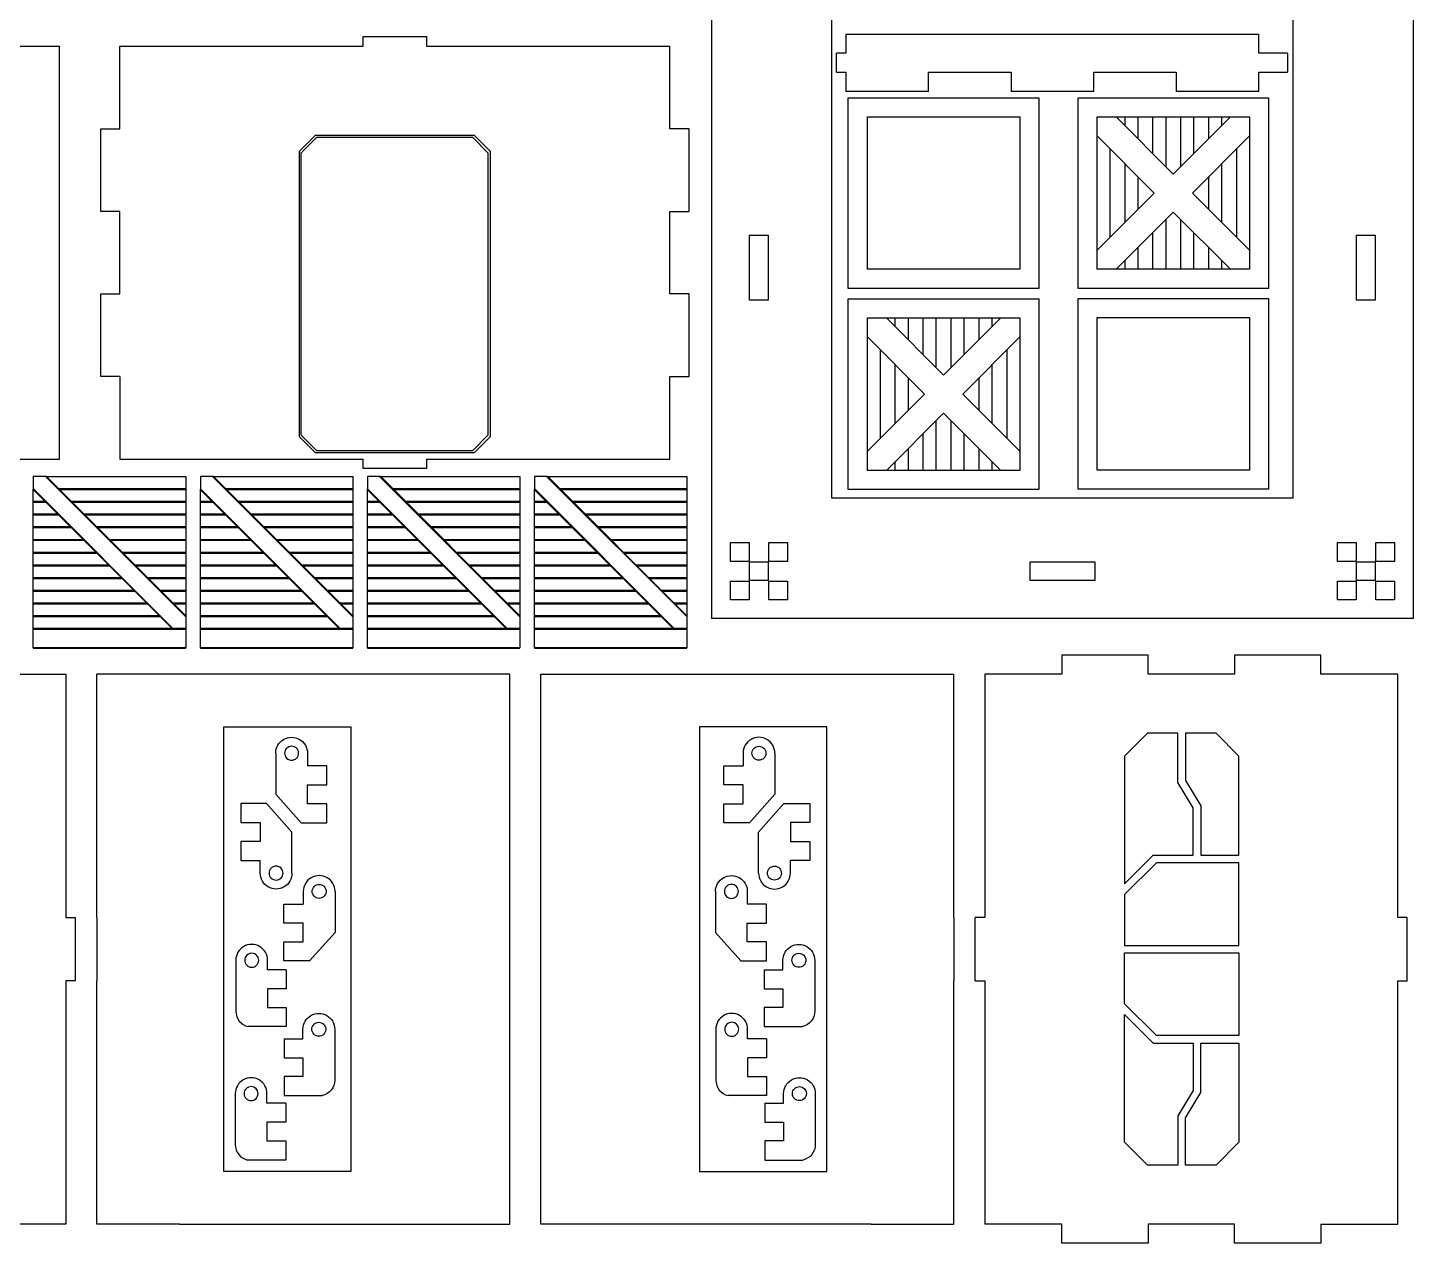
# Model space of a CAD drawing. Extents: x 26 to 583, y 39 to 413.
# Drawn here: x 364.9 to 583, y 108.6 to 300 of the extents above; entities that cross this region are included whole.
import ezdxf

# ---------------------------------------------------------------- set-up
doc = ezdxf.new("R2010")
doc.units = 0
doc.layers.add('Decoupe_4', color=7, linetype='CONTINUOUS')

msp = doc.modelspace()

# ---------------------------------------------------------------- linework, layer by layer
at = {"layer": 'Decoupe_4', "color": 6}
for points in [[(583, 413), (583, 207)], [(472.55, 302.55), (472.55, 207)], [(283.320941, 284.098334), (283.320941, 297.098334), (369.920941, 297.098334)], [(369.920941, 284.098334), (369.920941, 297.098334)], [(379.39658, 284.098334), (379.39658, 297.098334)], [(379.39658, 297.098334), (417.69658, 297.098334)], [(417.69658, 297.098334), (417.69658, 298.598334)], [(417.69658, 298.598334), (427.69655, 298.598334)], [(427.69655, 298.598334), (427.69655, 297.098334)], [(427.69655, 297.098334), (465.99658, 297.098334)], [(465.99658, 284.098334), (465.99658, 297.098334)], [(369.920941, 271.098334), (369.920941, 284.098334)], [(376.39658, 271.098334), (376.39658, 284.098334)], [(376.39658, 284.098334), (379.39658, 284.098334)], [(468.99658, 284.098334), (465.99658, 284.098334)], [(468.99658, 271.098334), (468.99658, 284.098334)], [(369.920941, 258.098334), (369.920941, 271.098334)], [(379.39658, 271.098334), (376.39658, 271.098334)], [(379.39658, 258.098334), (379.39658, 271.098334)], [(465.99658, 258.098334), (465.99658, 271.098334)], [(465.99658, 271.098334), (468.99658, 271.098334)], [(369.920941, 245.098334), (369.920941, 258.098334)], [(376.39658, 245.098334), (376.39658, 258.098334)], [(376.39658, 258.098334), (379.39658, 258.098334)], [(468.99658, 258.098334), (465.99658, 258.098334)], [(468.99658, 245.098334), (468.99658, 258.098334)], [(369.920941, 232.098334), (369.920941, 245.098334)], [(379.39658, 245.098334), (376.39658, 245.098334)], [(379.39658, 245.098334), (379.39658, 232.098334)], [(465.99658, 232.098334), (465.99658, 245.098334)], [(465.99658, 245.098334), (468.99658, 245.098334)], [(283.320941, 232.098334), (369.920941, 232.098334)], [(379.39658, 232.098334), (417.69658, 232.098334)], [(417.69658, 230.598334), (417.69658, 232.098334)], [(427.69655, 232.098334), (427.69655, 230.598334)], [(427.69655, 232.098334), (465.99658, 232.098334)], [(427.69655, 230.598334), (417.69658, 230.598334)], [(583, 207), (472.55, 207)], [(527.65572, 201.24695), (527.65572, 198.24695)], [(541.25572, 201.24695), (527.65572, 201.24695)], [(541.25572, 198.24695), (541.25572, 201.24695)], [(554.85572, 201.24695), (554.85572, 198.24695)], [(568.45572, 201.24695), (554.85572, 201.24695)], [(568.45572, 198.24695), (568.45572, 201.24695)], [(358.79019, 198.24695), (370.89019, 198.24695)], [(370.89019, 198.24695), (370.89019, 159.94695)], [(375.77869, 159.94695), (375.77869, 198.24695)], [(388.77869, 198.24695), (375.77869, 198.24695)], [(401.77869, 198.24695), (388.77869, 198.24695)], [(414.77869, 198.24695), (401.77869, 198.24695)], [(427.77869, 198.24695), (414.77869, 198.24695)], [(440.77869, 198.24695), (427.77869, 198.24695)], [(440.77869, 159.94695), (440.77869, 198.24695)], [(445.66721, 198.24695), (458.66721, 198.24695)], [(445.66721, 159.94695), (445.66721, 198.24695)], [(458.66721, 198.24695), (471.66721, 198.24695)], [(471.66721, 198.24695), (484.66721, 198.24695)], [(484.66721, 198.24695), (497.66721, 198.24695)], [(497.66721, 198.24695), (510.66721, 198.24695)], [(510.66721, 159.94695), (510.66721, 198.24695)], [(515.55572, 198.24695), (515.55572, 159.94695)], [(527.65572, 198.24695), (515.55572, 198.24695)], [(554.85572, 198.24695), (541.25572, 198.24695)], [(580.55572, 198.24695), (568.45572, 198.24695)], [(580.55572, 159.94695), (580.55572, 198.24695)], [(370.89019, 159.94695), (372.39019, 159.94695)], [(372.39019, 159.94695), (372.39019, 149.94695)], [(375.77869, 159.94695), (375.77869, 149.94695)], [(440.77869, 149.94695), (440.77869, 159.94695)], [(445.66721, 149.94695), (445.66721, 159.94695)], [(510.66721, 159.94695), (510.66721, 149.94695)], [(514.05572, 149.94695), (514.05572, 159.94695)], [(515.55572, 159.94695), (514.05572, 159.94695)], [(582.05572, 159.94695), (580.55572, 159.94695)], [(582.05572, 149.94695), (582.05572, 159.94695)], [(370.89019, 149.94695), (370.89019, 111.64695)], [(372.39019, 149.94695), (370.89019, 149.94695)], [(388.77869, 111.64695), (375.77869, 111.64695), (375.77869, 149.94695)], [(440.77869, 111.64695), (440.77869, 149.94695)], [(445.66721, 111.64695), (445.66721, 149.94695)], [(497.66721, 111.64695), (510.66721, 111.64695), (510.66721, 149.94695)], [(514.05572, 149.94695), (515.55572, 149.94695)], [(515.55572, 149.94695), (515.55572, 111.64695)], [(580.55572, 149.94695), (582.05572, 149.94695)], [(580.55572, 111.64695), (580.55572, 149.94695)], [(370.89019, 111.64695), (358.79019, 111.64695)], [(388.77869, 111.64695), (401.77869, 111.64695)], [(401.77869, 111.64695), (414.77869, 111.64695)], [(414.77869, 111.64695), (427.77869, 111.64695)], [(427.77869, 111.64695), (440.77869, 111.64695)], [(458.66721, 111.64695), (445.66721, 111.64695)], [(471.66721, 111.64695), (458.66721, 111.64695)], [(484.66721, 111.64695), (471.66721, 111.64695)], [(497.66721, 111.64695), (484.66721, 111.64695)], [(568.45572, 108.64695), (554.85572, 108.64695), (554.85572, 111.64695), (541.25572, 111.64695), (541.25572, 108.64695), (527.65572, 108.64695), (527.65572, 111.64695), (515.55572, 111.64695)], [(568.45572, 111.64695), (568.45572, 108.64695)], [(568.45572, 111.64695), (580.55572, 111.64695)]]:
    msp.add_lwpolyline(points, dxfattribs=at)
at = {"layer": 'Decoupe_4', "color": 4}
for points in [[(564.05, 394.05), (564.05, 225.95), (491.5, 225.95)], [(491.5, 225.95), (491.5, 321.5)], [(410.19658, 283.098334), (407.69658, 280.598334)], [(410.19658, 283.098334), (435.19655, 283.098334)], [(435.19655, 283.098334), (437.696553, 280.598334)], [(407.69658, 235.598334), (407.69658, 280.598334)], [(437.696553, 280.598334), (437.696553, 235.598334)], [(407.69658, 235.598334), (410.19658, 233.098334)], [(437.696553, 235.598334), (435.19655, 233.098334)], [(435.19655, 233.098334), (410.19658, 233.098334)], [(395.77869, 119.94695), (395.77869, 189.94695)], [(395.77869, 189.94695), (415.77869, 189.94695), (415.77869, 119.94695)], [(490.66721, 189.94695), (470.66721, 189.94695), (470.66721, 119.94695)], [(490.66721, 119.94695), (490.66721, 189.94695)], [(415.77869, 119.94695), (395.77869, 119.94695)], [(470.66721, 119.94695), (490.66721, 119.94695)]]:
    msp.add_lwpolyline(points, dxfattribs=at)
at = {"layer": 'Decoupe_4', "color": 2}
for points in [[(493.69067, 298.984091), (493.69067, 295.984091)], [(493.69067, 298.984091), (558.69077, 298.984091)], [(558.69077, 295.984091), (558.69077, 298.984091)], [(492.19067, 292.984091), (492.19067, 295.984091)], [(493.69067, 295.984091), (492.19067, 295.984091)], [(563.19077, 295.984091), (558.69077, 295.984091)], [(563.19077, 295.984091), (563.19077, 292.984091)], [(492.19067, 292.984091), (493.69067, 292.984091)], [(493.69067, 292.984091), (493.69067, 289.984091)], [(506.69067, 292.984091), (519.69067, 292.984091)], [(506.69067, 289.984091), (506.69067, 292.984091)], [(519.69067, 292.984091), (519.69067, 289.984091)], [(532.69067, 292.984091), (545.69067, 292.984091)], [(532.69067, 289.984091), (532.69067, 292.984091)], [(545.69067, 292.984091), (545.69067, 289.984091)], [(558.69077, 292.984091), (563.19077, 292.984091)], [(558.69077, 289.984091), (558.69077, 292.984091)], [(506.69067, 289.984091), (493.69067, 289.984091)], [(532.69067, 289.984091), (519.69067, 289.984091)], [(558.69077, 289.984091), (545.69067, 289.984091)], [(403.94223, 185.80061), (403.94223, 179.35061)], [(408.94223, 185.80061), (408.94223, 183.80061)], [(477.50367, 185.80061), (477.50367, 183.80061)], [(482.50367, 185.80061), (482.50367, 179.35061)], [(411.99223, 183.80061), (408.94223, 183.80061)], [(411.99223, 180.80061), (411.99223, 183.80061)], [(474.45367, 183.80061), (477.50367, 183.80061)], [(474.45367, 180.80061), (474.45367, 183.80061)], [(403.94223, 179.35061), (407.94223, 174.85061)], [(408.94223, 180.80061), (411.99223, 180.80061)], [(408.94223, 177.85061), (408.94223, 180.80061)], [(477.50367, 180.80061), (474.45367, 180.80061)], [(477.50367, 177.85061), (477.50367, 180.80061)], [(482.50367, 179.35061), (478.50367, 174.85061)], [(398.450916, 177.8689), (398.450916, 174.8689)], [(402.500916, 177.8689), (398.450916, 177.8689)], [(406.500916, 173.3689), (402.500916, 177.8689)], [(411.99223, 177.85061), (408.94223, 177.85061)], [(411.99223, 174.85061), (411.99223, 177.85061)], [(474.45367, 177.85061), (477.50367, 177.85061)], [(474.45367, 174.85061), (474.45367, 177.85061)], [(479.944984, 173.3689), (483.944984, 177.8689)], [(483.944984, 177.8689), (487.994984, 177.8689)], [(487.994984, 177.8689), (487.994984, 174.8689)], [(398.450916, 174.8689), (401.500916, 174.8689)], [(401.500916, 174.8689), (401.500916, 171.9189)], [(407.94223, 174.85061), (411.99223, 174.85061)], [(478.50367, 174.85061), (474.45367, 174.85061)], [(484.944984, 174.8689), (484.944984, 171.9189)], [(487.994984, 174.8689), (484.944984, 174.8689)], [(406.500916, 166.9189), (406.500916, 173.3689)], [(479.944984, 166.9189), (479.944984, 173.3689)], [(398.450916, 171.9189), (398.450916, 168.9189)], [(401.500916, 171.9189), (398.450916, 171.9189)], [(484.944984, 171.9189), (487.994984, 171.9189)], [(487.994984, 171.9189), (487.994984, 168.9189)], [(398.450916, 168.9189), (401.500916, 168.9189)], [(401.500916, 166.9189), (401.500916, 168.9189)], [(484.944984, 166.9189), (484.944984, 168.9189)], [(487.994984, 168.9189), (484.944984, 168.9189)], [(408.279246, 164.03747), (408.279246, 162.03747)], [(413.279246, 164.03747), (413.279246, 157.58747)], [(473.166654, 164.03747), (473.166654, 157.58747)], [(478.166654, 164.03747), (478.166654, 162.03747)], [(405.229246, 162.03747), (408.279246, 162.03747)], [(405.229246, 159.03747), (405.229246, 162.03747)], [(481.216654, 162.03747), (478.166654, 162.03747)], [(481.216654, 159.03747), (481.216654, 162.03747)], [(408.279246, 159.03747), (405.229246, 159.03747)], [(408.279246, 156.08747), (408.279246, 159.03747)], [(413.279246, 157.58747), (409.279246, 153.08747)], [(473.166654, 157.58747), (477.166654, 153.08747)], [(478.166654, 159.03747), (481.216654, 159.03747)], [(478.166654, 156.08747), (478.166654, 159.03747)], [(405.229246, 156.08747), (408.279246, 156.08747)], [(405.229246, 153.08747), (405.229246, 156.08747)], [(481.216654, 156.08747), (478.166654, 156.08747)], [(481.216654, 153.08747), (481.216654, 156.08747)], [(397.659245, 153.20411), (397.659245, 145.19281)], [(402.659245, 151.70411), (402.659245, 153.20411)], [(409.279246, 153.08747), (405.229246, 153.08747)], [(477.166654, 153.08747), (481.216654, 153.08747)], [(483.786655, 151.70411), (483.786655, 153.20411)], [(488.786655, 153.20411), (488.786655, 145.19281)], [(405.609245, 151.70411), (405.609245, 148.70411), (402.659245, 148.70411), (402.659245, 145.75411), (405.609245, 145.75411), (405.609245, 142.75411), (399.609245, 142.75411)], [(405.609245, 151.70411), (402.659245, 151.70411)], [(480.836655, 151.70411), (480.836655, 148.70411), (483.786655, 148.70411), (483.786655, 145.75411), (480.836655, 145.75411), (480.836655, 142.75411), (486.836655, 142.75411)], [(480.836655, 151.70411), (483.786655, 151.70411)], [(408.229246, 140.83861), (408.229246, 142.33861)], [(413.229246, 142.33861), (413.229246, 134.32731)], [(473.216654, 142.33861), (473.216654, 134.32731)], [(478.216654, 140.83861), (478.216654, 142.33861)], [(405.279246, 140.83861), (405.279246, 137.83861), (408.229246, 137.83861), (408.229246, 134.88861), (405.279246, 134.88861), (405.279246, 131.88861), (411.279246, 131.88861)], [(405.279246, 140.83861), (408.229246, 140.83861)], [(481.166654, 140.83861), (481.166654, 137.83861), (478.216654, 137.83861), (478.216654, 134.88861), (481.166654, 134.88861), (481.166654, 131.88861), (475.166654, 131.88861)], [(481.166654, 140.83861), (478.216654, 140.83861)], [(397.568135, 132.20422), (397.568135, 124.19292)], [(402.568135, 130.70422), (402.568135, 132.20422)], [(483.877765, 130.70422), (483.877765, 132.20422)], [(488.877765, 132.20422), (488.877765, 124.19292)], [(405.518135, 130.70422), (405.518135, 127.70422), (402.568135, 127.70422), (402.568135, 124.75422), (405.518135, 124.75422), (405.518135, 121.75422), (399.518135, 121.75422)], [(405.518135, 130.70422), (402.568135, 130.70422)], [(480.927765, 130.70422), (480.927765, 127.70422), (483.877765, 127.70422), (483.877765, 124.75422), (480.927765, 124.75422), (480.927765, 121.75422), (486.927765, 121.75422)], [(480.927765, 130.70422), (483.877765, 130.70422)]]:
    msp.add_lwpolyline(points, dxfattribs=at)
at = {"layer": 'Decoupe_4', "color": 5}
for points in [[(494.070709, 288.97765), (524.070709, 288.97765)], [(494.070709, 258.97765), (494.070709, 288.97765)], [(524.070709, 288.97765), (524.070709, 258.97765), (494.070709, 258.97765)], [(530.228779, 288.977694), (560.228779, 288.977694)], [(530.228779, 258.977694), (530.228779, 288.977694)], [(560.228779, 288.977694), (560.228779, 258.977694), (530.228779, 258.977694)], [(478.525, 267.325), (481.475, 267.325)], [(478.525, 257.125), (478.525, 267.325)], [(481.475, 267.325), (481.475, 257.125)], [(574.075, 257.125), (574.075, 267.325)], [(574.075, 267.325), (577.025, 267.325)], [(577.025, 267.325), (577.025, 257.125)], [(530.228826, 257.36638), (560.228826, 257.36638)], [(530.228826, 227.36638), (530.228826, 257.36638)], [(560.228826, 257.36638), (560.228826, 227.36638), (530.228826, 227.36638)], [(481.475, 257.125), (478.525, 257.125)], [(494.070756, 257.32307), (524.070756, 257.32307)], [(494.070756, 227.32307), (494.070756, 257.32307)], [(524.070756, 257.32307), (524.070756, 227.32307), (494.070756, 227.32307)], [(577.025, 257.125), (574.075, 257.125)], [(367.785754, 229.361154), (365.785754, 229.361154)], [(365.785754, 229.361154), (365.785754, 227.361154)], [(367.785754, 229.361154), (389.785754, 229.361154)], [(389.785754, 229.361154), (389.785754, 227.361154)], [(394.079704, 229.361154), (392.079704, 229.361154)], [(392.079704, 229.361154), (392.079704, 227.361154)], [(394.079704, 229.361154), (416.079704, 229.361154)], [(416.079704, 229.361154), (416.079704, 227.361154)], [(420.37358, 229.361154), (418.37358, 229.361154)], [(418.37358, 229.361154), (418.37358, 227.361154)], [(420.37358, 229.361154), (442.37358, 229.361154)], [(442.37358, 229.361154), (442.37358, 227.361154)], [(446.66753, 229.361154), (444.66753, 229.361154)], [(444.66753, 229.361154), (444.66753, 227.361154)], [(446.66753, 229.361154), (468.66753, 229.361154)], [(468.66753, 229.361154), (468.66753, 227.361154)], [(365.785754, 225.361154), (365.785754, 227.361154)], [(389.785754, 227.361154), (389.785754, 225.361154)], [(392.079704, 225.361154), (392.079704, 227.361154)], [(416.079704, 227.361154), (416.079704, 225.361154)], [(418.37358, 225.361154), (418.37358, 227.361154)], [(442.37358, 227.361154), (442.37358, 225.361154)], [(444.66753, 225.361154), (444.66753, 227.361154)], [(468.66753, 227.361154), (468.66753, 225.361154)], [(365.785754, 223.361154), (365.785754, 225.361154)], [(389.785754, 225.361154), (389.785754, 223.361154)], [(392.079704, 223.361154), (392.079704, 225.361154)], [(416.079704, 225.361154), (416.079704, 223.361154)], [(418.37358, 223.361154), (418.37358, 225.361154)], [(442.37358, 225.361154), (442.37358, 223.361154)], [(444.66753, 223.361154), (444.66753, 225.361154)], [(468.66753, 225.361154), (468.66753, 223.361154)], [(365.785754, 221.361154), (365.785754, 223.361154)], [(389.785754, 223.361154), (389.785754, 221.361154)], [(392.079704, 221.361154), (392.079704, 223.361154)], [(416.079704, 223.361154), (416.079704, 221.361154)], [(418.37358, 221.361154), (418.37358, 223.361154)], [(442.37358, 223.361154), (442.37358, 221.361154)], [(444.66753, 221.361154), (444.66753, 223.361154)], [(468.66753, 223.361154), (468.66753, 221.361154)], [(365.785754, 219.361154), (365.785754, 221.361154)], [(389.785754, 221.361154), (389.785754, 219.361154)], [(392.079704, 219.361154), (392.079704, 221.361154)], [(416.079704, 221.361154), (416.079704, 219.361154)], [(418.37358, 219.361154), (418.37358, 221.361154)], [(442.37358, 221.361154), (442.37358, 219.361154)], [(444.66753, 219.361154), (444.66753, 221.361154)], [(468.66753, 221.361154), (468.66753, 219.361154)], [(365.785754, 217.361154), (365.785754, 219.361154)], [(389.785754, 219.361154), (389.785754, 217.361154)], [(392.079704, 217.361154), (392.079704, 219.361154)], [(416.079704, 219.361154), (416.079704, 217.361154)], [(418.37358, 217.361154), (418.37358, 219.361154)], [(442.37358, 219.361154), (442.37358, 217.361154)], [(444.66753, 217.361154), (444.66753, 219.361154)], [(468.66753, 219.361154), (468.66753, 217.361154)], [(475.5, 216), (475.5, 218.95), (478.45, 218.95)], [(478.45, 218.95), (478.45, 216)], [(481.55, 216), (481.55, 218.95)], [(481.55, 218.95), (484.5, 218.95), (484.5, 216)], [(571.05, 216), (571.05, 218.95)], [(571.05, 218.95), (574, 218.95), (574, 216)], [(577.1, 216), (577.1, 218.95)], [(577.1, 218.95), (580.05, 218.95), (580.05, 216)], [(365.785754, 215.361154), (365.785754, 217.361154)], [(389.785754, 217.361154), (389.785754, 215.361154)], [(392.079704, 215.361154), (392.079704, 217.361154)], [(416.079704, 217.361154), (416.079704, 215.361154)], [(418.37358, 215.361154), (418.37358, 217.361154)], [(442.37358, 217.361154), (442.37358, 215.361154)], [(444.66753, 215.361154), (444.66753, 217.361154)], [(468.66753, 217.361154), (468.66753, 215.361154)], [(478.45, 216), (475.5, 216)], [(478.525, 215.925), (481.475, 215.925)], [(481.475, 212.975), (478.525, 212.975), (478.525, 215.925)], [(481.475, 215.925), (481.475, 212.975)], [(484.5, 216), (481.55, 216)], [(522.675, 212.975), (522.675, 215.925)], [(522.675, 215.925), (532.875, 215.925)], [(532.875, 215.925), (532.875, 212.975)], [(574, 216), (571.05, 216)], [(574.075, 215.925), (577.025, 215.925)], [(574.075, 212.975), (574.075, 215.925)], [(577.025, 215.925), (577.025, 212.975), (574.075, 212.975)], [(580.05, 216), (577.1, 216)], [(365.785754, 213.361154), (365.785754, 215.361154)], [(389.785754, 215.361154), (389.785754, 213.361154)], [(392.079704, 213.361154), (392.079704, 215.361154)], [(416.079704, 215.361154), (416.079704, 213.361154)], [(418.37358, 213.361154), (418.37358, 215.361154)], [(442.37358, 215.361154), (442.37358, 213.361154)], [(444.66753, 213.361154), (444.66753, 215.361154)], [(468.66753, 215.361154), (468.66753, 213.361154)], [(365.785754, 211.361154), (365.785754, 213.361154)], [(389.785754, 213.361154), (389.785754, 211.361154)], [(392.079704, 211.361154), (392.079704, 213.361154)], [(416.079704, 213.361154), (416.079704, 211.361154)], [(418.37358, 211.361154), (418.37358, 213.361154)], [(442.37358, 213.361154), (442.37358, 211.361154)], [(444.66753, 211.361154), (444.66753, 213.361154)], [(468.66753, 213.361154), (468.66753, 211.361154)], [(475.5, 212.9), (478.45, 212.9)], [(478.45, 209.95), (475.5, 209.95), (475.5, 212.9)], [(478.45, 212.9), (478.45, 209.95)], [(481.55, 209.95), (481.55, 212.9), (484.5, 212.9)], [(484.5, 212.9), (484.5, 209.95)], [(532.875, 212.975), (522.675, 212.975)], [(571.05, 212.9), (574, 212.9)], [(571.05, 209.95), (571.05, 212.9)], [(574, 212.9), (574, 209.95), (571.05, 209.95)], [(577.1, 212.9), (580.05, 212.9)], [(577.1, 209.95), (577.1, 212.9)], [(580.05, 212.9), (580.05, 209.95), (577.1, 209.95)], [(365.785754, 209.361154), (365.785754, 211.361154)], [(389.785754, 211.361154), (389.785754, 209.361154)], [(392.079704, 209.361154), (392.079704, 211.361154)], [(416.079704, 211.361154), (416.079704, 209.361154)], [(418.37358, 209.361154), (418.37358, 211.361154)], [(442.37358, 211.361154), (442.37358, 209.361154)], [(444.66753, 209.361154), (444.66753, 211.361154)], [(468.66753, 211.361154), (468.66753, 209.361154)], [(484.5, 209.95), (481.55, 209.95)], [(365.785754, 207.361154), (365.785754, 209.361154)], [(365.785754, 205.361154), (365.785754, 207.361154)], [(389.785754, 209.361154), (389.785754, 207.361154)], [(389.785754, 207.361154), (389.785754, 205.361154)], [(392.079704, 207.361154), (392.079704, 209.361154)], [(392.079704, 205.361154), (392.079704, 207.361154)], [(416.079704, 209.361154), (416.079704, 207.361154)], [(416.079704, 207.361154), (416.079704, 205.361154)], [(418.37358, 207.361154), (418.37358, 209.361154)], [(418.37358, 205.361154), (418.37358, 207.361154)], [(442.37358, 209.361154), (442.37358, 207.361154)], [(442.37358, 207.361154), (442.37358, 205.361154)], [(444.66753, 207.361154), (444.66753, 209.361154)], [(444.66753, 205.361154), (444.66753, 207.361154)], [(468.66753, 209.361154), (468.66753, 207.361154)], [(468.66753, 207.361154), (468.66753, 205.361154)], [(365.785754, 202.361154), (365.785754, 205.361154)], [(389.785754, 205.361154), (389.785754, 202.361154)], [(392.079704, 202.361154), (392.079704, 205.361154)], [(416.079704, 205.361154), (416.079704, 202.361154)], [(418.37358, 202.361154), (418.37358, 205.361154)], [(442.37358, 205.361154), (442.37358, 202.361154)], [(444.66753, 202.361154), (444.66753, 205.361154)], [(468.66753, 205.361154), (468.66753, 202.361154)], [(537.55572, 185.34325), (541.15942, 188.94695)], [(545.95572, 188.94695), (541.15942, 188.94695)], [(545.95572, 181.18075), (545.95572, 188.94695)], [(551.95202, 188.94695), (547.15572, 188.94695)], [(547.15572, 188.94695), (547.15572, 181.51315)], [(551.95202, 188.94695), (555.55572, 185.34325)], [(537.55572, 185.34325), (537.55572, 165.24405), (542.05862, 169.74695)], [(555.55572, 169.74695), (555.55572, 185.34325)], [(548.35572, 177.18075), (545.95572, 181.18075)], [(547.15572, 181.51315), (549.55572, 177.51315)], [(548.35572, 169.74695), (548.35572, 177.18075)], [(549.55572, 177.51315), (549.55572, 169.74695)], [(542.55572, 168.54695), (537.55572, 163.54695)], [(542.05862, 169.74695), (548.35572, 169.74695)], [(555.55572, 168.54695), (542.55572, 168.54695)], [(549.55572, 169.74695), (555.55572, 169.74695)], [(555.55572, 155.54695), (555.55572, 168.54695)], [(537.55572, 163.54695), (537.55572, 155.54695)], [(537.55572, 155.54695), (555.55572, 155.54695)], [(537.55572, 154.34695), (555.55572, 154.34695)], [(537.55572, 146.34695), (537.55572, 154.34695)], [(555.55572, 154.34695), (555.55572, 141.34695)], [(542.55572, 141.34695), (537.55572, 146.34695)], [(537.55572, 144.64989), (542.05862, 140.14695)], [(537.55572, 124.55065), (537.55572, 144.64989)], [(542.05862, 140.14695), (548.35572, 140.14695)], [(555.55572, 141.34695), (542.55572, 141.34695)], [(547.15572, 128.38075), (549.55572, 132.38075), (549.55572, 140.14695)], [(548.35572, 140.14695), (548.35572, 132.71315)], [(549.55572, 140.14695), (555.55572, 140.14695)], [(555.55572, 140.14695), (555.55572, 124.55065)], [(548.35572, 132.71315), (545.95572, 128.71315)], [(545.95572, 128.71315), (545.95572, 120.94695), (541.15942, 120.94695)], [(547.15572, 120.94695), (547.15572, 128.38075)], [(537.55572, 124.55065), (541.15942, 120.94695)], [(551.95202, 120.94695), (555.55572, 124.55065)], [(551.95202, 120.94695), (547.15572, 120.94695)]]:
    msp.add_lwpolyline(points, dxfattribs=at)
at = {"layer": 'Decoupe_4', "color": 3}
for points in [[(497.070709, 285.97765), (521.070709, 285.97765)], [(497.070709, 261.97765), (497.070709, 285.97765)], [(497.070709, 261.97765), (497.070709, 285.97765)], [(521.070709, 285.97765), (521.070709, 261.97765)], [(533.228779, 285.977694), (557.228779, 285.977694)], [(533.228779, 282.977694), (533.228779, 285.977694)], [(557.228779, 261.977694), (533.228779, 261.977694), (533.228779, 285.977694)], [(536.228779, 285.977694), (545.228779, 276.977694), (554.228779, 285.977694)], [(537.628779, 284.577694), (537.628779, 285.977694)], [(539.628779, 285.977694), (539.628779, 282.577694)], [(542.028779, 280.177694), (542.028779, 285.977694)], [(544.028779, 285.977694), (544.028779, 278.177694)], [(546.428779, 278.177694), (546.428779, 285.977694)], [(548.428779, 285.977694), (548.428779, 280.177694)], [(550.828779, 282.577694), (550.828779, 285.977694)], [(552.828779, 285.977694), (552.828779, 284.577694)], [(557.228779, 285.977694), (557.228779, 261.977694)], [(533.228779, 264.977694), (533.228779, 282.977694)], [(542.228779, 273.977694), (533.228779, 282.977694)], [(557.228779, 282.977694), (548.228779, 273.977694), (557.228779, 264.977694)], [(535.228779, 280.977694), (535.228779, 266.977694)], [(555.228779, 266.977694), (555.228779, 280.977694)], [(537.628779, 269.377694), (537.628779, 278.577694)], [(552.828779, 278.577694), (552.828779, 269.377694)], [(539.628779, 276.577694), (539.628779, 271.377694)], [(550.828779, 271.377694), (550.828779, 276.577694)], [(533.228779, 264.977694), (542.228779, 273.977694)], [(545.228779, 270.977694), (536.228779, 261.977694)], [(554.228779, 261.977694), (545.228779, 270.977694)], [(544.028779, 269.777694), (544.028779, 261.977694)], [(546.428779, 261.977694), (546.428779, 269.777694)], [(542.028779, 261.977694), (542.028779, 267.777694)], [(548.428779, 267.777694), (548.428779, 261.977694)], [(533.228779, 261.977694), (533.228779, 264.977694)], [(539.628779, 265.377694), (539.628779, 261.977694)], [(550.828779, 261.977694), (550.828779, 265.377694)], [(557.228779, 264.977694), (557.228779, 261.977694)], [(521.070709, 261.97765), (497.070709, 261.97765)], [(537.628779, 261.977694), (537.628779, 263.377694)], [(552.828779, 263.377694), (552.828779, 261.977694)], [(497.070756, 254.32307), (521.070756, 254.32307)], [(497.070756, 251.32307), (497.070756, 254.32307)], [(521.070756, 230.32307), (497.070756, 230.32307), (497.070756, 254.32307)], [(500.070756, 254.32307), (509.070756, 245.32307), (518.070756, 254.32307)], [(501.470756, 252.92307), (501.470756, 254.32307)], [(503.470756, 254.32307), (503.470756, 250.92307)], [(505.870756, 248.52307), (505.870756, 254.32307)], [(507.870756, 254.32307), (507.870756, 246.52307)], [(510.270756, 246.52307), (510.270756, 254.32307)], [(512.270756, 254.32307), (512.270756, 248.52307)], [(514.670756, 250.92307), (514.670756, 254.32307)], [(516.670756, 254.32307), (516.670756, 252.92307)], [(521.070756, 254.32307), (521.070756, 230.32307)], [(533.228826, 254.36638), (557.228826, 254.36638)], [(533.228826, 230.36638), (533.228826, 254.36638)], [(533.228826, 230.36638), (533.228826, 254.36638)], [(557.228826, 254.36638), (557.228826, 230.36638)], [(497.070756, 233.32307), (497.070756, 251.32307)], [(506.070756, 242.32307), (497.070756, 251.32307)], [(521.070756, 251.32307), (512.070756, 242.32307), (521.070756, 233.32307)], [(499.070756, 249.32307), (499.070756, 235.32307)], [(519.070756, 235.32307), (519.070756, 249.32307)], [(501.470756, 237.72307), (501.470756, 246.92307)], [(516.670756, 246.92307), (516.670756, 237.72307)], [(503.470756, 244.92307), (503.470756, 239.72307)], [(514.670756, 239.72307), (514.670756, 244.92307)], [(497.070756, 233.32307), (506.070756, 242.32307)], [(509.070756, 239.32307), (500.070756, 230.32307)], [(507.870756, 238.12307), (507.870756, 230.32307)], [(518.070756, 230.32307), (509.070756, 239.32307)], [(510.270756, 230.32307), (510.270756, 238.12307)], [(505.870756, 230.32307), (505.870756, 236.12307)], [(512.270756, 236.12307), (512.270756, 230.32307)], [(503.470756, 233.72307), (503.470756, 230.32307)], [(514.670756, 230.32307), (514.670756, 233.72307)], [(497.070756, 230.32307), (497.070756, 233.32307)], [(501.470756, 230.32307), (501.470756, 231.72307)], [(516.670756, 231.72307), (516.670756, 230.32307)], [(521.070756, 233.32307), (521.070756, 230.32307)], [(557.228826, 230.36638), (533.228826, 230.36638)]]:
    msp.add_lwpolyline(points, dxfattribs=at)
at = {"layer": 'Decoupe_4', "color": 2}
msp.add_lwpolyline([(437.347379, 235.867124), (434.897223, 233.397034), (410.395931, 233.397034), (407.945782, 235.867124), (407.945782, 280.328554), (410.395931, 282.798634), (434.897223, 282.798634), (437.347379, 280.328554), (437.347379, 235.867124)], close=True, dxfattribs=at)
at = {"layer": 'Decoupe_4', "color": 3}
for points in [[(369.820904, 227.396304), (367.820904, 229.396304), (367.750604, 229.326004), (369.750604, 227.326004), (369.820904, 227.396304), (369.820904, 227.396304)], [(389.820904, 207.396304), (367.820904, 229.396304), (367.750604, 229.326004), (389.750604, 207.326004), (389.820904, 207.396304), (389.820904, 207.396304)], [(396.114854, 227.396304), (394.114854, 229.396304), (394.044554, 229.326004), (396.044554, 227.326004), (396.114854, 227.396304), (396.114854, 227.396304)], [(416.114854, 207.396304), (394.114854, 229.396304), (394.044554, 229.326004), (416.044554, 207.326004), (416.114854, 207.396304), (416.114854, 207.396304)], [(422.40873, 227.396304), (420.40873, 229.396304), (420.33843, 229.326004), (422.33843, 227.326004), (422.40873, 227.396304), (422.40873, 227.396304)], [(442.40873, 207.396304), (420.40873, 229.396304), (420.33843, 229.326004), (442.33843, 207.326004), (442.40873, 207.396304), (442.40873, 207.396304)], [(448.70268, 227.396304), (446.70268, 229.396304), (446.63238, 229.326004), (448.63238, 227.326004), (448.70268, 227.396304), (448.70268, 227.396304)], [(468.70268, 207.396304), (446.70268, 229.396304), (446.63238, 229.326004), (468.63238, 207.326004), (468.70268, 207.396304), (468.70268, 207.396304)], [(387.820904, 205.396304), (365.820904, 227.396304), (365.750604, 227.326004), (387.750604, 205.326004), (387.820904, 205.396304), (387.820904, 205.396304)], [(389.785744, 227.411934), (369.785744, 227.411934), (369.785744, 227.310364), (389.785744, 227.310364), (389.785744, 227.411934), (389.785744, 227.411934)], [(414.114854, 205.396304), (392.114854, 227.396304), (392.044554, 227.326004), (414.044554, 205.326004), (414.114854, 205.396304), (414.114854, 205.396304)], [(416.079694, 227.411934), (396.079694, 227.411934), (396.079694, 227.310364), (416.079694, 227.310364), (416.079694, 227.411934), (416.079694, 227.411934)], [(440.40873, 205.396304), (418.40873, 227.396304), (418.33843, 227.326004), (440.33843, 205.326004), (440.40873, 205.396304), (440.40873, 205.396304)], [(442.37357, 227.411934), (422.37357, 227.411934), (422.37357, 227.310364), (442.37357, 227.310364), (442.37357, 227.411934), (442.37357, 227.411934)], [(466.70268, 205.396304), (444.70268, 227.396304), (444.63238, 227.326004), (466.63238, 205.326004), (466.70268, 205.396304), (466.70268, 205.396304)], [(468.66752, 227.411934), (448.66752, 227.411934), (448.66752, 227.310364), (468.66752, 227.310364), (468.66752, 227.411934), (468.66752, 227.411934)], [(367.785744, 225.411934), (365.785744, 225.411934), (365.785744, 225.310364), (367.785744, 225.310364), (367.785744, 225.411934), (367.785744, 225.411934)], [(389.785744, 225.411934), (371.785744, 225.411934), (371.785744, 225.310364), (389.785744, 225.310364), (389.785744, 225.411934), (389.785744, 225.411934)], [(394.079694, 225.411934), (392.079694, 225.411934), (392.079694, 225.310364), (394.079694, 225.310364), (394.079694, 225.411934), (394.079694, 225.411934)], [(416.079694, 225.411934), (398.079694, 225.411934), (398.079694, 225.310364), (416.079694, 225.310364), (416.079694, 225.411934), (416.079694, 225.411934)], [(420.37357, 225.411934), (418.37357, 225.411934), (418.37357, 225.310364), (420.37357, 225.310364), (420.37357, 225.411934), (420.37357, 225.411934)], [(442.37357, 225.411934), (424.37357, 225.411934), (424.37357, 225.310364), (442.37357, 225.310364), (442.37357, 225.411934), (442.37357, 225.411934)], [(446.66752, 225.411934), (444.66752, 225.411934), (444.66752, 225.310364), (446.66752, 225.310364), (446.66752, 225.411934), (446.66752, 225.411934)], [(468.66752, 225.411934), (450.66752, 225.411934), (450.66752, 225.310364), (468.66752, 225.310364), (468.66752, 225.411934), (468.66752, 225.411934)], [(369.785744, 223.411934), (365.785744, 223.411934), (365.785744, 223.310364), (369.785744, 223.310364), (369.785744, 223.411934), (369.785744, 223.411934)], [(389.785744, 223.411934), (373.785744, 223.411934), (373.785744, 223.310364), (389.785744, 223.310364), (389.785744, 223.411934), (389.785744, 223.411934)], [(396.079694, 223.411934), (392.079694, 223.411934), (392.079694, 223.310364), (396.079694, 223.310364), (396.079694, 223.411934), (396.079694, 223.411934)], [(416.079694, 223.411934), (400.079694, 223.411934), (400.079694, 223.310364), (416.079694, 223.310364), (416.079694, 223.411934), (416.079694, 223.411934)], [(422.37357, 223.411934), (418.37357, 223.411934), (418.37357, 223.310364), (422.37357, 223.310364), (422.37357, 223.411934), (422.37357, 223.411934)], [(442.37357, 223.411934), (426.37357, 223.411934), (426.37357, 223.310364), (442.37357, 223.310364), (442.37357, 223.411934), (442.37357, 223.411934)], [(448.66752, 223.411934), (444.66752, 223.411934), (444.66752, 223.310364), (448.66752, 223.310364), (448.66752, 223.411934), (448.66752, 223.411934)], [(468.66752, 223.411934), (452.66752, 223.411934), (452.66752, 223.310364), (468.66752, 223.310364), (468.66752, 223.411934), (468.66752, 223.411934)], [(371.785744, 221.411934), (365.785744, 221.411934), (365.785744, 221.310364), (371.785744, 221.310364), (371.785744, 221.411934), (371.785744, 221.411934)], [(389.785744, 221.411934), (375.785744, 221.411934), (375.785744, 221.310364), (389.785744, 221.310364), (389.785744, 221.411934), (389.785744, 221.411934)], [(398.079694, 221.411934), (392.079694, 221.411934), (392.079694, 221.310364), (398.079694, 221.310364), (398.079694, 221.411934), (398.079694, 221.411934)], [(416.079694, 221.411934), (402.079694, 221.411934), (402.079694, 221.310364), (416.079694, 221.310364), (416.079694, 221.411934), (416.079694, 221.411934)], [(424.37357, 221.411934), (418.37357, 221.411934), (418.37357, 221.310364), (424.37357, 221.310364), (424.37357, 221.411934), (424.37357, 221.411934)], [(442.37357, 221.411934), (428.37357, 221.411934), (428.37357, 221.310364), (442.37357, 221.310364), (442.37357, 221.411934), (442.37357, 221.411934)], [(450.66752, 221.411934), (444.66752, 221.411934), (444.66752, 221.310364), (450.66752, 221.310364), (450.66752, 221.411934), (450.66752, 221.411934)], [(468.66752, 221.411934), (454.66752, 221.411934), (454.66752, 221.310364), (468.66752, 221.310364), (468.66752, 221.411934), (468.66752, 221.411934)], [(373.785744, 219.411924), (365.785744, 219.411924), (365.785744, 219.310364), (373.785744, 219.310364), (373.785744, 219.411924), (373.785744, 219.411924)], [(389.785744, 219.411924), (377.785744, 219.411924), (377.785744, 219.310364), (389.785744, 219.310364), (389.785744, 219.411924), (389.785744, 219.411924)], [(400.079694, 219.411924), (392.079694, 219.411924), (392.079694, 219.310364), (400.079694, 219.310364), (400.079694, 219.411924), (400.079694, 219.411924)], [(416.079694, 219.411924), (404.079694, 219.411924), (404.079694, 219.310364), (416.079694, 219.310364), (416.079694, 219.411924), (416.079694, 219.411924)], [(426.37357, 219.411924), (418.37357, 219.411924), (418.37357, 219.310364), (426.37357, 219.310364), (426.37357, 219.411924), (426.37357, 219.411924)], [(442.37357, 219.411924), (430.37357, 219.411924), (430.37357, 219.310364), (442.37357, 219.310364), (442.37357, 219.411924), (442.37357, 219.411924)], [(452.66752, 219.411924), (444.66752, 219.411924), (444.66752, 219.310364), (452.66752, 219.310364), (452.66752, 219.411924), (452.66752, 219.411924)], [(468.66752, 219.411924), (456.66752, 219.411924), (456.66752, 219.310364), (468.66752, 219.310364), (468.66752, 219.411924), (468.66752, 219.411924)], [(375.785744, 217.411924), (365.785744, 217.411924), (365.785744, 217.310364), (375.785744, 217.310364), (375.785744, 217.411924), (375.785744, 217.411924)], [(389.785744, 217.411924), (379.785744, 217.411924), (379.785744, 217.310364), (389.785744, 217.310364), (389.785744, 217.411924), (389.785744, 217.411924)], [(402.079694, 217.411924), (392.079694, 217.411924), (392.079694, 217.310364), (402.079694, 217.310364), (402.079694, 217.411924), (402.079694, 217.411924)], [(416.079694, 217.411924), (406.079694, 217.411924), (406.079694, 217.310364), (416.079694, 217.310364), (416.079694, 217.411924), (416.079694, 217.411924)], [(428.37357, 217.411924), (418.37357, 217.411924), (418.37357, 217.310364), (428.37357, 217.310364), (428.37357, 217.411924), (428.37357, 217.411924)], [(442.37357, 217.411924), (432.37357, 217.411924), (432.37357, 217.310364), (442.37357, 217.310364), (442.37357, 217.411924), (442.37357, 217.411924)], [(454.66752, 217.411924), (444.66752, 217.411924), (444.66752, 217.310364), (454.66752, 217.310364), (454.66752, 217.411924), (454.66752, 217.411924)], [(468.66752, 217.411924), (458.66752, 217.411924), (458.66752, 217.310364), (468.66752, 217.310364), (468.66752, 217.411924), (468.66752, 217.411924)], [(377.785744, 215.411924), (365.785744, 215.411924), (365.785744, 215.310364), (377.785744, 215.310364), (377.785744, 215.411924), (377.785744, 215.411924)], [(389.785744, 215.411924), (381.785744, 215.411924), (381.785744, 215.310364), (389.785744, 215.310364), (389.785744, 215.411924), (389.785744, 215.411924)], [(404.079694, 215.411924), (392.079694, 215.411924), (392.079694, 215.310364), (404.079694, 215.310364), (404.079694, 215.411924), (404.079694, 215.411924)], [(416.079694, 215.411924), (408.079694, 215.411924), (408.079694, 215.310364), (416.079694, 215.310364), (416.079694, 215.411924), (416.079694, 215.411924)], [(430.37357, 215.411924), (418.37357, 215.411924), (418.37357, 215.310364), (430.37357, 215.310364), (430.37357, 215.411924), (430.37357, 215.411924)], [(442.37357, 215.411924), (434.37357, 215.411924), (434.37357, 215.310364), (442.37357, 215.310364), (442.37357, 215.411924), (442.37357, 215.411924)], [(456.66752, 215.411924), (444.66752, 215.411924), (444.66752, 215.310364), (456.66752, 215.310364), (456.66752, 215.411924), (456.66752, 215.411924)], [(468.66752, 215.411924), (460.66752, 215.411924), (460.66752, 215.310364), (468.66752, 215.310364), (468.66752, 215.411924), (468.66752, 215.411924)], [(379.785744, 213.411924), (365.785744, 213.411924), (365.785744, 213.310364), (379.785744, 213.310364), (379.785744, 213.411924), (379.785744, 213.411924)], [(389.785744, 213.411924), (383.785744, 213.411924), (383.785744, 213.310364), (389.785744, 213.310364), (389.785744, 213.411924), (389.785744, 213.411924)], [(406.079694, 213.411924), (392.079694, 213.411924), (392.079694, 213.310364), (406.079694, 213.310364), (406.079694, 213.411924), (406.079694, 213.411924)], [(416.079694, 213.411924), (410.079694, 213.411924), (410.079694, 213.310364), (416.079694, 213.310364), (416.079694, 213.411924), (416.079694, 213.411924)], [(432.37357, 213.411924), (418.37357, 213.411924), (418.37357, 213.310364), (432.37357, 213.310364), (432.37357, 213.411924), (432.37357, 213.411924)], [(442.37357, 213.411924), (436.37357, 213.411924), (436.37357, 213.310364), (442.37357, 213.310364), (442.37357, 213.411924), (442.37357, 213.411924)], [(458.66752, 213.411924), (444.66752, 213.411924), (444.66752, 213.310364), (458.66752, 213.310364), (458.66752, 213.411924), (458.66752, 213.411924)], [(468.66752, 213.411924), (462.66752, 213.411924), (462.66752, 213.310364), (468.66752, 213.310364), (468.66752, 213.411924), (468.66752, 213.411924)], [(381.785744, 211.411924), (365.785744, 211.411924), (365.785744, 211.310364), (381.785744, 211.310364), (381.785744, 211.411924), (381.785744, 211.411924)], [(383.785744, 209.411924), (365.785744, 209.411924), (365.785744, 209.310364), (383.785744, 209.310364), (383.785744, 209.411924), (383.785744, 209.411924)], [(389.785744, 211.411924), (385.785744, 211.411924), (385.785744, 211.310364), (389.785744, 211.310364), (389.785744, 211.411924), (389.785744, 211.411924)], [(389.785744, 209.411924), (387.785744, 209.411924), (387.785744, 209.310364), (389.785744, 209.310364), (389.785744, 209.411924), (389.785744, 209.411924)], [(408.079694, 211.411924), (392.079694, 211.411924), (392.079694, 211.310364), (408.079694, 211.310364), (408.079694, 211.411924), (408.079694, 211.411924)], [(410.079694, 209.411924), (392.079694, 209.411924), (392.079694, 209.310364), (410.079694, 209.310364), (410.079694, 209.411924), (410.079694, 209.411924)], [(416.079694, 211.411924), (412.079694, 211.411924), (412.079694, 211.310364), (416.079694, 211.310364), (416.079694, 211.411924), (416.079694, 211.411924)], [(416.079694, 209.411924), (414.079694, 209.411924), (414.079694, 209.310364), (416.079694, 209.310364), (416.079694, 209.411924), (416.079694, 209.411924)], [(434.37357, 211.411924), (418.37357, 211.411924), (418.37357, 211.310364), (434.37357, 211.310364), (434.37357, 211.411924), (434.37357, 211.411924)], [(436.37357, 209.411924), (418.37357, 209.411924), (418.37357, 209.310364), (436.37357, 209.310364), (436.37357, 209.411924), (436.37357, 209.411924)], [(442.37357, 211.411924), (438.37357, 211.411924), (438.37357, 211.310364), (442.37357, 211.310364), (442.37357, 211.411924), (442.37357, 211.411924)], [(442.37357, 209.411924), (440.37357, 209.411924), (440.37357, 209.310364), (442.37357, 209.310364), (442.37357, 209.411924), (442.37357, 209.411924)], [(460.66752, 211.411924), (444.66752, 211.411924), (444.66752, 211.310364), (460.66752, 211.310364), (460.66752, 211.411924), (460.66752, 211.411924)], [(462.66752, 209.411924), (444.66752, 209.411924), (444.66752, 209.310364), (462.66752, 209.310364), (462.66752, 209.411924), (462.66752, 209.411924)], [(468.66752, 211.411924), (464.66752, 211.411924), (464.66752, 211.310364), (468.66752, 211.310364), (468.66752, 211.411924), (468.66752, 211.411924)], [(468.66752, 209.411924), (466.66752, 209.411924), (466.66752, 209.310364), (468.66752, 209.310364), (468.66752, 209.411924), (468.66752, 209.411924)], [(385.785744, 207.411924), (365.785744, 207.411924), (365.785744, 207.310364), (385.785744, 207.310364), (385.785744, 207.411924), (385.785744, 207.411924)], [(412.079694, 207.411924), (392.079694, 207.411924), (392.079694, 207.310364), (412.079694, 207.310364), (412.079694, 207.411924), (412.079694, 207.411924)], [(438.37357, 207.411924), (418.37357, 207.411924), (418.37357, 207.310364), (438.37357, 207.310364), (438.37357, 207.411924), (438.37357, 207.411924)], [(464.66752, 207.411924), (444.66752, 207.411924), (444.66752, 207.310364), (464.66752, 207.310364), (464.66752, 207.411924), (464.66752, 207.411924)], [(387.785744, 205.411924), (365.785744, 205.411924), (365.785744, 205.310364), (387.785744, 205.310364), (387.785744, 205.411924), (387.785744, 205.411924)], [(389.785744, 205.411924), (387.785744, 205.411924), (387.785744, 205.310364), (389.785744, 205.310364), (389.785744, 205.411924), (389.785744, 205.411924)], [(414.079694, 205.411924), (392.079694, 205.411924), (392.079694, 205.310364), (414.079694, 205.310364), (414.079694, 205.411924), (414.079694, 205.411924)], [(416.079694, 205.411924), (414.079694, 205.411924), (414.079694, 205.310364), (416.079694, 205.310364), (416.079694, 205.411924), (416.079694, 205.411924)], [(440.37357, 205.411924), (418.37357, 205.411924), (418.37357, 205.310364), (440.37357, 205.310364), (440.37357, 205.411924), (440.37357, 205.411924)], [(442.37357, 205.411924), (440.37357, 205.411924), (440.37357, 205.310364), (442.37357, 205.310364), (442.37357, 205.411924), (442.37357, 205.411924)], [(466.66752, 205.411924), (444.66752, 205.411924), (444.66752, 205.310364), (466.66752, 205.310364), (466.66752, 205.411924), (466.66752, 205.411924)], [(468.66752, 205.411924), (466.66752, 205.411924), (466.66752, 205.310364), (468.66752, 205.310364), (468.66752, 205.411924), (468.66752, 205.411924)]]:
    msp.add_lwpolyline(points, close=True, dxfattribs=at)
at = {"layer": 'Decoupe_4', "color": 5}
for points in [[(389.785744, 202.411924), (365.785744, 202.411924), (365.785744, 202.310364), (389.785744, 202.310364), (389.785744, 202.411924), (389.785744, 202.411924)], [(416.079694, 202.411924), (392.079694, 202.411924), (392.079694, 202.310364), (416.079694, 202.310364), (416.079694, 202.411924), (416.079694, 202.411924)], [(442.37357, 202.411924), (418.37357, 202.411924), (418.37357, 202.310364), (442.37357, 202.310364), (442.37357, 202.411924), (442.37357, 202.411924)], [(468.66752, 202.411924), (444.66752, 202.411924), (444.66752, 202.310364), (468.66752, 202.310364), (468.66752, 202.411924), (468.66752, 202.411924)], [(406.442229, 186.90062), (406.442229, 186.90062)], [(480.003671, 186.90062), (480.003671, 186.90062)], [(404.000917, 165.81889), (404.000917, 165.81889)], [(482.444983, 165.81889), (482.444983, 165.81889)], [(410.779247, 165.13748), (410.779247, 165.13748)], [(475.666653, 165.13748), (475.666653, 165.13748)], [(400.159248, 154.30412), (400.159248, 154.30412)], [(486.286652, 154.30412), (486.286652, 154.30412)], [(410.729243, 143.43862), (410.729243, 143.43862)], [(475.716657, 143.43862), (475.716657, 143.43862)], [(400.068138, 133.30423), (400.068138, 133.30423)], [(486.377762, 133.30423), (486.377762, 133.30423)]]:
    msp.add_lwpolyline(points, close=True, dxfattribs=at)
at = {"layer": 'Decoupe_4', "color": 2}
for points in [[(403.94223, 185.80061), (403.94223, 186.693774), (404.418727, 187.519092), (405.19223, 187.965674)], [(405.19223, 187.965674), (405.965733, 188.412255), (406.918727, 188.412255), (407.69223, 187.965674)], [(407.69223, 187.965674), (408.465733, 187.519092), (408.94223, 186.693774), (408.94223, 185.80061)], [(478.75367, 187.965674), (477.980167, 187.519092), (477.50367, 186.693774), (477.50367, 185.80061)], [(481.25367, 187.965674), (480.480167, 188.412255), (479.527173, 188.412255), (478.75367, 187.965674)], [(482.50367, 185.80061), (482.50367, 186.693774), (482.027173, 187.519092), (481.25367, 187.965674)], [(402.750916, 164.753836), (401.977413, 165.200418), (401.500916, 166.025736), (401.500916, 166.9189)], [(406.500916, 166.9189), (406.500916, 166.025736), (406.024419, 165.200418), (405.250916, 164.753836)], [(409.529246, 166.202534), (408.755743, 165.755952), (408.279246, 164.930634), (408.279246, 164.03747)], [(412.029246, 166.202534), (411.255743, 166.649115), (410.302748, 166.649115), (409.529246, 166.202534)], [(413.279246, 164.03747), (413.279246, 164.930634), (412.802748, 165.755952), (412.029246, 166.202534)], [(473.166654, 164.03747), (473.166654, 164.930634), (473.643152, 165.755952), (474.416654, 166.202534)], [(474.416654, 166.202534), (475.190157, 166.649115), (476.143152, 166.649115), (476.916654, 166.202534)], [(476.916654, 166.202534), (477.690157, 165.755952), (478.166654, 164.930634), (478.166654, 164.03747)], [(479.944984, 166.9189), (479.944984, 166.025736), (480.421481, 165.200418), (481.194984, 164.753836)], [(483.694984, 164.753836), (484.468487, 165.200418), (484.944984, 166.025736), (484.944984, 166.9189)], [(405.250916, 164.753836), (404.477413, 164.307255), (403.524419, 164.307255), (402.750916, 164.753836)], [(481.194984, 164.753836), (481.968487, 164.307255), (482.921481, 164.307255), (483.694984, 164.753836)], [(398.909245, 155.369174), (398.135742, 154.922592), (397.659245, 154.097274), (397.659245, 153.20411)], [(401.409245, 155.369174), (400.635742, 155.815755), (399.682748, 155.815755), (398.909245, 155.369174)], [(402.659245, 153.20411), (402.659245, 154.097274), (402.182748, 154.922592), (401.409245, 155.369174)], [(483.786655, 153.20411), (483.786655, 154.097274), (484.263152, 154.922592), (485.036655, 155.369174)], [(485.036655, 155.369174), (485.810158, 155.815755), (486.763152, 155.815755), (487.536655, 155.369174)], [(487.536655, 155.369174), (488.310158, 154.922592), (488.786655, 154.097274), (488.786655, 153.20411)], [(397.659245, 145.19281), (397.659268, 144.024026), (398.469097, 143.011242), (399.609245, 142.75411)], [(408.229246, 142.33861), (408.229246, 143.231774), (408.705743, 144.057092), (409.479246, 144.503674)], [(409.479246, 144.503674), (410.252749, 144.950255), (411.205743, 144.950255), (411.979246, 144.503674)], [(411.979246, 144.503674), (412.752749, 144.057092), (413.229246, 143.231774), (413.229246, 142.33861)], [(474.466654, 144.503674), (473.693151, 144.057092), (473.216654, 143.231774), (473.216654, 142.33861)], [(476.966654, 144.503674), (476.193151, 144.950255), (475.240157, 144.950255), (474.466654, 144.503674)], [(478.216654, 142.33861), (478.216654, 143.231774), (477.740157, 144.057092), (476.966654, 144.503674)], [(488.786655, 145.19281), (488.786632, 144.024026), (487.976803, 143.011242), (486.836655, 142.75411)], [(398.818135, 134.369284), (398.044632, 133.922702), (397.568135, 133.097384), (397.568135, 132.20422)], [(401.318135, 134.369284), (400.544632, 134.815865), (399.591638, 134.815865), (398.818135, 134.369284)], [(402.568135, 132.20422), (402.568135, 133.097384), (402.091638, 133.922702), (401.318135, 134.369284)], [(413.229246, 134.32731), (413.229223, 133.158526), (412.419394, 132.145742), (411.279246, 131.88861)], [(473.216654, 134.32731), (473.216677, 133.158526), (474.026506, 132.145742), (475.166654, 131.88861)], [(483.877765, 132.20422), (483.877765, 133.097384), (484.354262, 133.922702), (485.127765, 134.369284)], [(485.127765, 134.369284), (485.901268, 134.815865), (486.854262, 134.815865), (487.627765, 134.369284)], [(487.627765, 134.369284), (488.401268, 133.922702), (488.877765, 133.097384), (488.877765, 132.20422)], [(397.568135, 124.19292), (397.568158, 123.024136), (398.377987, 122.011352), (399.518135, 121.75422)], [(488.877765, 124.19292), (488.877742, 123.024136), (488.067913, 122.011352), (486.927765, 121.75422)]]:
    msp.add_open_spline(points, degree=3, dxfattribs=at)
at = {"layer": 'Decoupe_4', "color": 5}
for points in [[(405.664412, 186.578437), (405.458122, 186.372147), (405.342229, 186.092358), (405.342229, 185.80062)], [(405.342229, 185.80062), (405.342229, 185.508882), (405.458122, 185.229093), (405.664412, 185.022803)], [(406.442229, 186.90062), (406.150491, 186.90062), (405.870702, 186.784727), (405.664412, 186.578437)], [(407.220046, 186.578437), (407.013756, 186.784727), (406.733967, 186.90062), (406.442229, 186.90062)], [(407.542229, 185.80062), (407.542229, 186.092358), (407.426336, 186.372147), (407.220046, 186.578437)], [(407.220046, 185.022803), (407.426336, 185.229093), (407.542229, 185.508882), (407.542229, 185.80062)], [(478.903671, 185.80062), (478.903671, 186.092358), (479.019564, 186.372147), (479.225854, 186.578437)], [(479.225854, 185.022803), (479.019564, 185.229093), (478.903671, 185.508882), (478.903671, 185.80062)], [(479.225854, 186.578437), (479.432144, 186.784727), (479.711933, 186.90062), (480.003671, 186.90062)], [(480.003671, 186.90062), (480.295409, 186.90062), (480.575198, 186.784727), (480.781488, 186.578437)], [(480.781488, 186.578437), (480.987778, 186.372147), (481.103671, 186.092358), (481.103671, 185.80062)], [(481.103671, 185.80062), (481.103671, 185.508882), (480.987778, 185.229093), (480.781488, 185.022803)], [(405.664412, 185.022803), (405.870702, 184.816513), (406.150491, 184.70062), (406.442229, 184.70062)], [(406.442229, 184.70062), (406.733967, 184.70062), (407.013756, 184.816513), (407.220046, 185.022803)], [(480.003671, 184.70062), (479.711933, 184.70062), (479.432144, 184.816513), (479.225854, 185.022803)], [(480.781488, 185.022803), (480.575198, 184.816513), (480.295409, 184.70062), (480.003671, 184.70062)], [(404.000917, 168.01889), (403.709179, 168.01889), (403.42939, 167.902997), (403.2231, 167.696707)], [(404.778734, 167.696707), (404.572444, 167.902997), (404.292655, 168.01889), (404.000917, 168.01889)], [(481.667166, 167.696707), (481.873456, 167.902997), (482.153245, 168.01889), (482.444983, 168.01889)], [(482.444983, 168.01889), (482.736721, 168.01889), (483.01651, 167.902997), (483.2228, 167.696707)], [(403.2231, 167.696707), (403.01681, 167.490417), (402.900917, 167.210628), (402.900917, 166.91889)], [(402.900917, 166.91889), (402.900917, 166.627152), (403.01681, 166.347363), (403.2231, 166.141073)], [(403.2231, 166.141073), (403.42939, 165.934783), (403.709179, 165.81889), (404.000917, 165.81889)], [(404.000917, 165.81889), (404.292655, 165.81889), (404.572444, 165.934783), (404.778734, 166.141073)], [(405.100917, 166.91889), (405.100917, 167.210628), (404.985024, 167.490417), (404.778734, 167.696707)], [(404.778734, 166.141073), (404.985024, 166.347363), (405.100917, 166.627152), (405.100917, 166.91889)], [(481.344983, 166.91889), (481.344983, 167.210628), (481.460876, 167.490417), (481.667166, 167.696707)], [(481.667166, 166.141073), (481.460876, 166.347363), (481.344983, 166.627152), (481.344983, 166.91889)], [(482.444983, 165.81889), (482.153245, 165.81889), (481.873456, 165.934783), (481.667166, 166.141073)], [(483.2228, 166.141073), (483.01651, 165.934783), (482.736721, 165.81889), (482.444983, 165.81889)], [(483.2228, 167.696707), (483.42909, 167.490417), (483.544983, 167.210628), (483.544983, 166.91889)], [(483.544983, 166.91889), (483.544983, 166.627152), (483.42909, 166.347363), (483.2228, 166.141073)], [(409.679247, 164.03748), (409.679247, 164.329218), (409.795139, 164.609007), (410.001429, 164.815297)], [(410.001429, 163.259663), (409.795139, 163.465953), (409.679247, 163.745742), (409.679247, 164.03748)], [(410.001429, 164.815297), (410.207719, 165.021587), (410.487509, 165.13748), (410.779247, 165.13748)], [(410.779247, 165.13748), (411.070985, 165.13748), (411.350774, 165.021587), (411.557064, 164.815297)], [(411.557064, 164.815297), (411.763354, 164.609007), (411.879247, 164.329218), (411.879247, 164.03748)], [(411.879247, 164.03748), (411.879247, 163.745742), (411.763354, 163.465953), (411.557064, 163.259663)], [(474.888836, 164.815297), (474.682546, 164.609007), (474.566653, 164.329218), (474.566653, 164.03748)], [(474.566653, 164.03748), (474.566653, 163.745742), (474.682546, 163.465953), (474.888836, 163.259663)], [(475.666653, 165.13748), (475.374915, 165.13748), (475.095126, 165.021587), (474.888836, 164.815297)], [(476.444471, 164.815297), (476.238181, 165.021587), (475.958391, 165.13748), (475.666653, 165.13748)], [(476.766653, 164.03748), (476.766653, 164.329218), (476.650761, 164.609007), (476.444471, 164.815297)], [(476.444471, 163.259663), (476.650761, 163.465953), (476.766653, 163.745742), (476.766653, 164.03748)], [(410.779247, 162.93748), (410.487509, 162.93748), (410.207719, 163.053373), (410.001429, 163.259663)], [(411.557064, 163.259663), (411.350774, 163.053373), (411.070985, 162.93748), (410.779247, 162.93748)], [(474.888836, 163.259663), (475.095126, 163.053373), (475.374915, 162.93748), (475.666653, 162.93748)], [(475.666653, 162.93748), (475.958391, 162.93748), (476.238181, 163.053373), (476.444471, 163.259663)], [(399.381431, 153.981937), (399.175141, 153.775647), (399.059248, 153.495858), (399.059248, 153.20412)], [(399.059248, 153.20412), (399.059248, 152.912382), (399.175141, 152.632593), (399.381431, 152.426303)], [(400.159248, 154.30412), (399.86751, 154.30412), (399.587721, 154.188227), (399.381431, 153.981937)], [(400.937065, 153.981937), (400.730775, 154.188227), (400.450986, 154.30412), (400.159248, 154.30412)], [(401.259248, 153.20412), (401.259248, 153.495858), (401.143355, 153.775647), (400.937065, 153.981937)], [(400.937065, 152.426303), (401.143355, 152.632593), (401.259248, 152.912382), (401.259248, 153.20412)], [(485.186652, 153.20412), (485.186652, 153.495858), (485.302545, 153.775647), (485.508835, 153.981937)], [(485.508835, 152.426303), (485.302545, 152.632593), (485.186652, 152.912382), (485.186652, 153.20412)], [(485.508835, 153.981937), (485.715125, 154.188227), (485.994914, 154.30412), (486.286652, 154.30412)], [(486.286652, 154.30412), (486.57839, 154.30412), (486.858179, 154.188227), (487.064469, 153.981937)], [(487.064469, 153.981937), (487.270759, 153.775647), (487.386652, 153.495858), (487.386652, 153.20412)], [(487.386652, 153.20412), (487.386652, 152.912382), (487.270759, 152.632593), (487.064469, 152.426303)], [(399.381431, 152.426303), (399.587721, 152.220013), (399.86751, 152.10412), (400.159248, 152.10412)], [(400.159248, 152.10412), (400.450986, 152.10412), (400.730775, 152.220013), (400.937065, 152.426303)], [(486.286652, 152.10412), (485.994914, 152.10412), (485.715125, 152.220013), (485.508835, 152.426303)], [(487.064469, 152.426303), (486.858179, 152.220013), (486.57839, 152.10412), (486.286652, 152.10412)], [(409.629243, 142.33862), (409.629243, 142.630358), (409.745136, 142.910147), (409.951426, 143.116437)], [(409.951426, 141.560803), (409.745136, 141.767093), (409.629243, 142.046882), (409.629243, 142.33862)], [(409.951426, 143.116437), (410.157716, 143.322727), (410.437505, 143.43862), (410.729243, 143.43862)], [(410.729243, 143.43862), (411.020981, 143.43862), (411.30077, 143.322727), (411.50706, 143.116437)], [(411.50706, 143.116437), (411.71335, 142.910147), (411.829243, 142.630358), (411.829243, 142.33862)], [(411.829243, 142.33862), (411.829243, 142.046882), (411.71335, 141.767093), (411.50706, 141.560803)], [(474.93884, 143.116437), (474.73255, 142.910147), (474.616657, 142.630358), (474.616657, 142.33862)], [(474.616657, 142.33862), (474.616657, 142.046882), (474.73255, 141.767093), (474.93884, 141.560803)], [(475.716657, 143.43862), (475.424919, 143.43862), (475.14513, 143.322727), (474.93884, 143.116437)], [(476.494474, 143.116437), (476.288184, 143.322727), (476.008395, 143.43862), (475.716657, 143.43862)], [(476.816657, 142.33862), (476.816657, 142.630358), (476.700764, 142.910147), (476.494474, 143.116437)], [(476.494474, 141.560803), (476.700764, 141.767093), (476.816657, 142.046882), (476.816657, 142.33862)], [(410.729243, 141.23862), (410.437505, 141.23862), (410.157716, 141.354513), (409.951426, 141.560803)], [(411.50706, 141.560803), (411.30077, 141.354513), (411.020981, 141.23862), (410.729243, 141.23862)], [(474.93884, 141.560803), (475.14513, 141.354513), (475.424919, 141.23862), (475.716657, 141.23862)], [(475.716657, 141.23862), (476.008395, 141.23862), (476.288184, 141.354513), (476.494474, 141.560803)], [(400.068138, 133.30423), (399.7764, 133.30423), (399.496611, 133.188337), (399.290321, 132.982047)], [(400.845955, 132.982047), (400.639665, 133.188337), (400.359876, 133.30423), (400.068138, 133.30423)], [(485.599945, 132.982047), (485.806235, 133.188337), (486.086024, 133.30423), (486.377762, 133.30423)], [(486.377762, 133.30423), (486.6695, 133.30423), (486.949289, 133.188337), (487.155579, 132.982047)], [(399.290321, 132.982047), (399.084031, 132.775757), (398.968138, 132.495968), (398.968138, 132.20423)], [(398.968138, 132.20423), (398.968138, 131.912492), (399.084031, 131.632703), (399.290321, 131.426413)], [(399.290321, 131.426413), (399.496611, 131.220123), (399.7764, 131.10423), (400.068138, 131.10423)], [(400.068138, 131.10423), (400.359876, 131.10423), (400.639665, 131.220123), (400.845955, 131.426413)], [(401.168138, 132.20423), (401.168138, 132.495968), (401.052245, 132.775757), (400.845955, 132.982047)], [(400.845955, 131.426413), (401.052245, 131.632703), (401.168138, 131.912492), (401.168138, 132.20423)], [(485.277762, 132.20423), (485.277762, 132.495968), (485.393655, 132.775757), (485.599945, 132.982047)], [(485.599945, 131.426413), (485.393655, 131.632703), (485.277762, 131.912492), (485.277762, 132.20423)], [(486.377762, 131.10423), (486.086024, 131.10423), (485.806235, 131.220123), (485.599945, 131.426413)], [(487.155579, 131.426413), (486.949289, 131.220123), (486.6695, 131.10423), (486.377762, 131.10423)], [(487.155579, 132.982047), (487.361869, 132.775757), (487.477762, 132.495968), (487.477762, 132.20423)], [(487.477762, 132.20423), (487.477762, 131.912492), (487.361869, 131.632703), (487.155579, 131.426413)]]:
    msp.add_open_spline(points, degree=3, dxfattribs=at)

doc.saveas('drawing.dxf')
